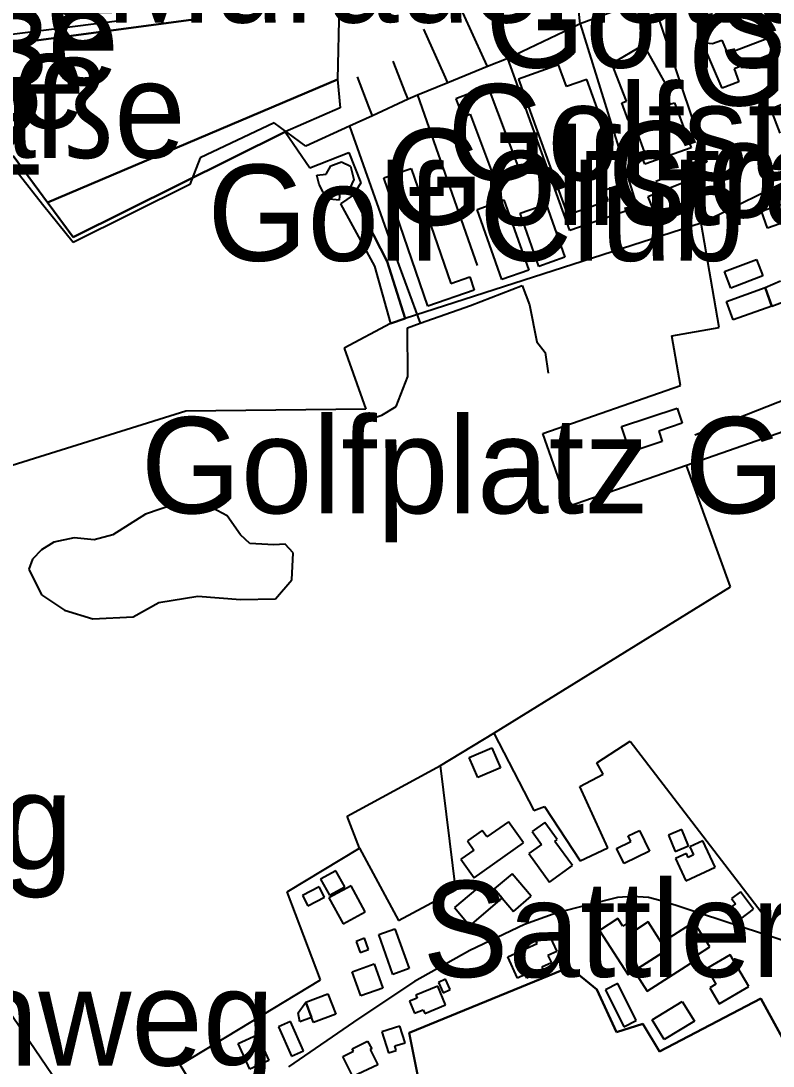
# Model space of a CAD drawing. Extents: x -3657 to 4700, y -7332 to 8131.
# Drawn here: x 2283.6 to 2622.9, y 1945.2 to 2417 of the extents above; entities that cross this region are included whole.
import ezdxf

# ---------------------------------------------------------------- set-up
doc = ezdxf.new("R2010")
doc.units = 0
for name, color, linetype in [('OSM_BUILDING_DETACHED', 9, 'CONTINUOUS'), ('OSM_BUILDING_GARAGE', 9, 'CONTINUOUS'), ('OSM_BUILDING_ROOF', 9, 'CONTINUOUS'), ('OSM_BUILDING_YES', 9, 'CONTINUOUS'), ('OSM_HIGHWAY_FOOTWAY', 8, 'CONTINUOUS'), ('OSM_HIGHWAY_RESIDENTIAL', 8, 'CONTINUOUS'), ('OSM_HIGHWAY_SERVICE', 8, 'CONTINUOUS'), ('OSM_HIGHWAY_UNCLASSIFIED', 8, 'CONTINUOUS'), ('OSM_LABELS', 8, 'CONTINUOUS'), ('OSM_LANDUSE_FARMLAND', 3, 'CONTINUOUS'), ('OSM_LANDUSE_GRASS', 3, 'CONTINUOUS'), ('OSM_LANDUSE_RESIDENTIAL', 3, 'CONTINUOUS'), ('OSM_LEISURE_GOLF_COURSE', 3, 'CONTINUOUS'), ('OSM_LEISURE_SWIMMING_POOL', 3, 'CONTINUOUS'), ('OSM_NATURAL_WATER', 4, 'CONTINUOUS')]:
    doc.layers.add(name, color=color, linetype=linetype)

msp = doc.modelspace()

# ---------------------------------------------------------------- linework, layer by layer
at = {"layer": 'OSM_BUILDING_DETACHED'}
for p, q in [((2412.065998, 1974.037306), (2422.069902, 1977.806814)), ((2422.069902, 1977.806814), (2425.543586, 1968.588754)), ((2414.690222, 1967.076503), (2412.065998, 1974.037306)), ((2425.543586, 1968.588754), (2415.539681, 1964.819246)), ((2415.539681, 1964.819246), (2414.690222, 1967.076503)), ((2381.561294, 1955.389917), (2390.13932, 1959.303978)), ((2390.13932, 1959.303978), (2395.42569, 1947.717467)), ((2386.847664, 1943.803405), (2381.561294, 1955.389917)), ((2395.42569, 1947.717467), (2386.847664, 1943.803405))]:
    msp.add_line(p, q, dxfattribs=at)
at = {"layer": 'OSM_BUILDING_GARAGE'}
for p, q in [((2475.085287, 1984.422912), (2471.869476, 1982.977378)), ((2471.869476, 1982.977378), (2473.993125, 1978.273833)), ((2477.208937, 1979.719367), (2475.085287, 1984.422912)), ((2473.993125, 1978.273833), (2477.208937, 1979.719367)), ((2454.538982, 1963.140203), (2446.416023, 1960.616078)), ((2456.844658, 1955.734621), (2454.538982, 1963.140203)), ((2446.416023, 1960.616078), (2449.358794, 1951.164509)), ((2452.195383, 1954.289087), (2456.844658, 1955.734621)), ((2452.832478, 1952.25422), (2452.195383, 1954.289087)), ((2449.358794, 1951.164509), (2452.832478, 1952.25422))]:
    msp.add_line(p, q, dxfattribs=at)
at = {"layer": 'OSM_BUILDING_ROOF'}
for p, q in [((2433.461763, 2338.267408), (2427.667235, 2334.442302)), ((2448.767206, 2308.333733), (2433.461763, 2338.267408)), ((2427.667235, 2334.442302), (2443.033354, 2306.198791)), ((2456.874996, 2282.681064), (2448.767206, 2308.333733)), ((2443.033354, 2306.198791), (2450.344774, 2280.434926)), ((2450.344774, 2280.434926), (2456.874996, 2282.681064))]:
    msp.add_line(p, q, dxfattribs=at)
at = {"layer": 'OSM_BUILDING_YES'}
for p, q in [((2550.103195, 2397.801171), (2564.346813, 2406.185269)), ((2564.346813, 2406.185269), (2575.526309, 2386.303616)), ((2591.089624, 2407.25274), (2595.465858, 2406.741243)), ((2599.842092, 2386.614962), (2591.089624, 2407.25274)), ((2595.465858, 2406.741243), (2599.73591, 2408.264614)), ((2599.73591, 2408.264614), (2602.291873, 2402.21561)), ((2602.291873, 2402.21561), (2619.986422, 2409.031859)), ((2619.986422, 2409.031859), (2622.724412, 2402.271207)), ((2622.724412, 2402.271207), (2605.242229, 2395.299285)), ((2526.113543, 2397.156241), (2508.085279, 2390.706935)), ((2529.647902, 2387.293251), (2526.113543, 2397.156241)), ((2556.72443, 2380.766108), (2550.103195, 2397.801171)), ((2605.242229, 2395.299285), (2607.373463, 2389.405954)), ((2508.085279, 2390.706935), (2530.057463, 2329.371813)), ((2538.847854, 2390.584621), (2529.647902, 2387.293251)), ((2555.639852, 2343.727078), (2538.847854, 2390.584621)), ((2607.373463, 2389.405954), (2599.842092, 2386.614962)), ((2494.40291, 2387.293251), (2479.817991, 2381.866938)), ((2507.789485, 2351.388409), (2494.40291, 2387.293251)), ((2575.526309, 2386.303616), (2574.009417, 2385.536371)), ((2574.009417, 2385.536371), (2576.246833, 2379.342813)), ((2479.817991, 2381.866938), (2482.889698, 2373.616275)), ((2554.585611, 2379.943266), (2556.72443, 2380.766108)), ((2557.528382, 2372.170741), (2554.585611, 2379.943266)), ((2576.246833, 2379.342813), (2578.385651, 2379.943266)), ((2578.385651, 2379.943266), (2585.917021, 2359.616833)), ((2621.806693, 2377.263468), (2633.304736, 2382.033731)), ((2482.889698, 2373.616275), (2486.24203, 2374.872777)), ((2486.24203, 2374.872777), (2496.556898, 2347.19636)), ((2626.091913, 2366.321888), (2621.806693, 2377.263468)), ((2559.454836, 2372.782313), (2557.528382, 2372.170741)), ((2564.854972, 2357.882193), (2559.454836, 2372.782313)), ((2585.917021, 2359.616833), (2565.059753, 2352.289088)), ((2563.224313, 2357.226143), (2564.854972, 2357.882193)), ((2565.059753, 2352.289088), (2563.224313, 2357.226143)), ((2421.212858, 2347.841291), (2423.359261, 2351.488484)), ((2423.359261, 2351.488484), (2428.145056, 2353.378798)), ((2428.145056, 2353.378798), (2432.293756, 2351.36617)), ((2432.293756, 2351.36617), (2433.810649, 2345.328285)), ((2447.250314, 2346.10665), (2459.643324, 2350.365416)), ((2459.643324, 2350.365416), (2477.451639, 2298.470743)), ((2496.556898, 2347.19636), (2507.789485, 2351.388409)), ((2417.056573, 2347.340914), (2421.212858, 2347.841291)), ((2418.065307, 2343.059909), (2417.056573, 2347.340914)), ((2433.810649, 2345.328285), (2431.922118, 2341.425343)), ((2467.114018, 2288.229691), (2447.250314, 2346.10665)), ((2419.953838, 2339.657344), (2418.065307, 2343.059909)), ((2431.922118, 2341.425343), (2427.38661, 2339.913092)), ((2546.834292, 2340.569143), (2555.639852, 2343.727078)), ((2548.48012, 2335.965673), (2546.834292, 2340.569143)), ((2582.321987, 2343.90499), (2566.356695, 2337.55576)), ((2586.49344, 2333.419309), (2582.321987, 2343.90499)), ((2422.980038, 2336.510528), (2419.953838, 2339.657344)), ((2427.136323, 2336.010151), (2422.980038, 2336.510528)), ((2427.38661, 2339.913092), (2427.136323, 2336.010151)), ((2489.381997, 2331.907058), (2501.448875, 2336.165823)), ((2501.448875, 2336.165823), (2512.635956, 2304.441911)), ((2530.057463, 2329.371813), (2548.48012, 2335.965673)), ((2566.356695, 2337.55576), (2570.535734, 2327.070078)), ((2617.642823, 2331.095335), (2631.370698, 2335.910075)), ((2500.569078, 2300.183145), (2489.381997, 2331.907058)), ((2508.805803, 2330.183536), (2520.538964, 2334.253271)), ((2520.538964, 2334.253271), (2528.874287, 2310.257406)), ((2570.535734, 2327.070078), (2586.49344, 2333.419309)), ((2620.350476, 2323.400646), (2617.642823, 2331.095335)), ((2517.14871, 2306.187671), (2508.805803, 2330.183536)), ((2634.070767, 2328.215386), (2620.350476, 2323.400646)), ((2528.874287, 2310.257406), (2517.14871, 2306.187671)), ((2600.934255, 2303.819219), (2615.367485, 2309.27889)), ((2615.367485, 2309.27889), (2618.18132, 2301.83995)), ((2512.635956, 2304.441911), (2500.569078, 2300.183145)), ((2603.74809, 2296.380279), (2600.934255, 2303.819219)), ((2477.451639, 2298.470743), (2485.999327, 2301.406289)), ((2485.999327, 2301.406289), (2488.054716, 2295.412883)), ((2618.18132, 2301.83995), (2603.74809, 2296.380279)), ((2619.220391, 2296.58043), (2626.220849, 2299.660529)), ((2488.054716, 2295.412883), (2467.114018, 2288.229691)), ((2601.806468, 2290.364633), (2619.220391, 2296.58043)), ((2619.220391, 2296.58043), (2622.223838, 2288.196332)), ((2622.360358, 2288.051779), (2619.220391, 2296.58043)), ((2604.80233, 2281.980536), (2601.806468, 2290.364633)), ((2633.608114, 2292.266066), (2622.360358, 2288.051779)), ((2622.223838, 2288.196332), (2604.80233, 2281.980536)), ((2554.509767, 2233.933208), (2579.561243, 2242.194991)), ((2579.561243, 2242.194991), (2581.828997, 2235.323144)), ((2558.324751, 2222.368935), (2554.509767, 2233.933208)), ((2581.828997, 2235.323144), (2571.286595, 2231.842743)), ((2571.286595, 2231.842743), (2572.833825, 2227.161437)), ((2572.833825, 2227.161437), (2558.324751, 2222.368935)), ((2485.771793, 2084.464987), (2495.957725, 2088.823829)), ((2495.957725, 2088.823829), (2499.833385, 2079.783681)), ((2489.647453, 2075.42484), (2485.771793, 2084.464987)), ((2499.833385, 2079.783681), (2489.647453, 2075.42484)), ((2503.489095, 2055.509829), (2493.720309, 2048.604624)), ((2510.239266, 2045.958184), (2503.489095, 2055.509829)), ((2519.886701, 2055.198483), (2514.175601, 2051.062031)), ((2525.52954, 2047.425957), (2519.886701, 2055.198483)), ((2491.642167, 2051.551289), (2484.945087, 2046.825505)), ((2493.720309, 2048.604624), (2491.642167, 2051.551289)), ((2514.175601, 2051.062031), (2518.384977, 2045.268776)), ((2557.444953, 2049.071642), (2562.587218, 2051.573528)), ((2558.688805, 2046.525278), (2557.444953, 2049.071642)), ((2562.587218, 2051.573528), (2567.168233, 2042.177557)), ((2581.730399, 2051.929352), (2575.624907, 2049.405227)), ((2575.624907, 2049.405227), (2578.643523, 2042.088601)), ((2584.749014, 2044.612726), (2581.730399, 2051.929352)), ((2484.945087, 2046.825505), (2487.895443, 2042.655695)), ((2487.948534, 2030.212983), (2510.239266, 2045.958184)), ((2518.384977, 2045.268776), (2512.666293, 2041.121205)), ((2524.399455, 2046.603115), (2525.52954, 2047.425957)), ((2532.317633, 2035.694893), (2524.399455, 2046.603115)), ((2552.295104, 2043.411821), (2558.688805, 2046.525278)), ((2555.632267, 2036.562213), (2552.295104, 2043.411821)), ((2578.643523, 2042.088601), (2584.749014, 2044.612726)), ((2591.1503, 2046.881102), (2585.257173, 2044.156827)), ((2585.257173, 2044.156827), (2586.948508, 2040.487394)), ((2596.664203, 2034.972126), (2591.1503, 2046.881102)), ((2487.895443, 2042.655695), (2482.070576, 2038.541483)), ((2482.070576, 2038.541483), (2487.948534, 2030.212983)), ((2512.666293, 2041.121205), (2522.025519, 2028.222594)), ((2567.168233, 2042.177557), (2555.632267, 2036.562213)), ((2583.778203, 2041.210161), (2578.817965, 2038.919546)), ((2578.817965, 2038.919546), (2583.474825, 2028.867524)), ((2584.612494, 2039.408803), (2583.778203, 2041.210161)), ((2586.948508, 2040.487394), (2584.612494, 2039.408803)), ((2522.025519, 2028.222594), (2532.317633, 2035.694893)), ((2583.474825, 2028.867524), (2596.664203, 2034.972126)), ((2425.558755, 2033.370919), (2418.740324, 2029.556933)), ((2418.740324, 2029.556933), (2422.81318, 2022.284784)), ((2429.624026, 2026.09877), (2425.558755, 2033.370919)), ((2505.097001, 2031.992102), (2497.072641, 2025.186972)), ((2513.712949, 2021.851124), (2505.097001, 2031.992102)), ((2432.475783, 2026.54355), (2422.494632, 2021.106118)), ((2422.81318, 2022.284784), (2429.624026, 2026.09877)), ((2438.877069, 2014.812485), (2432.475783, 2026.54355)), ((2492.317184, 2027.933487), (2479.082299, 2016.736158)), ((2495.661931, 2023.986067), (2492.317184, 2027.933487)), ((2497.072641, 2025.186972), (2495.661931, 2023.986067)), ((2497.072641, 2025.186972), (2500.690429, 2020.917087)), ((2500.690429, 2020.917087), (2497.072641, 2025.186972)), ((2422.494632, 2021.106118), (2428.903502, 2009.375053)), ((2486.044834, 2008.518853), (2500.690429, 2020.917087)), ((2500.690429, 2020.917087), (2505.688589, 2015.034875)), ((2505.688589, 2015.034875), (2513.712949, 2021.851124)), ((2608.109155, 2023.852633), (2604.150066, 2020.894848)), ((2604.150066, 2020.894848), (2605.955168, 2018.481918)), ((2613.987113, 2015.991152), (2608.109155, 2023.852633)), ((2428.903502, 2009.375053), (2438.877069, 2014.812485)), ((2479.082299, 2016.736158), (2486.044834, 2008.518853)), ((2605.955168, 2018.481918), (2604.203158, 2017.169818)), ((2604.203158, 2017.169818), (2608.276013, 2011.721266)), ((2608.276013, 2011.721266), (2613.987113, 2015.991152)), ((2552.871523, 2011.743505), (2544.627214, 2006.428388)), ((2555.02551, 2008.396538), (2552.871523, 2011.743505)), ((2557.338771, 2009.88655), (2555.02551, 2008.396538)), ((2559.856812, 2005.983608), (2557.338771, 2009.88655)), ((2566.485631, 2010.253493), (2559.856812, 2005.983608)), ((2572.568369, 2000.835283), (2566.485631, 2010.253493)), ((2587.031937, 2010.220135), (2572.568369, 2000.835283)), ((2594.275098, 1998.967208), (2587.031937, 2010.220135)), ((2445.005314, 2004.63815), (2452.278812, 2007.206752)), ((2452.278812, 2007.206752), (2458.657344, 1989.159816)), ((2515.53322, 2002.625521), (2521.464269, 2005.338678)), ((2521.464269, 2005.338678), (2525.302006, 1996.932341)), ((2544.627214, 2006.428388), (2557.543551, 1986.413301)), ((2438.581275, 2002.87015), (2434.720784, 2001.491333)), ((2434.720784, 2001.491333), (2436.53347, 1996.454203)), ((2440.393961, 1997.84414), (2438.581275, 2002.87015)), ((2451.376261, 1986.591213), (2445.005314, 2004.63815)), ((2503.269146, 1994.452694), (2516.504031, 2000.501698)), ((2516.504031, 2000.501698), (2515.53322, 2002.625521)), ((2574.722356, 1997.488316), (2572.568369, 2000.835283)), ((2572.568369, 2000.835283), (2574.722356, 1997.488316)), ((2436.53347, 1996.454203), (2440.393961, 1997.84414)), ((2525.302006, 1996.932341), (2521.320164, 1995.119864)), ((2560.228451, 1988.147942), (2574.722356, 1997.488316)), ((2574.722356, 1997.488316), (2560.228451, 1988.147942)), ((2588.715688, 1995.386732), (2594.275098, 1998.967208)), ((2433.029449, 1987.74764), (2442.851327, 1991.294758)), ((2442.851327, 1991.294758), (2446.780078, 1980.419895)), ((2507.630211, 1984.91217), (2503.269146, 1994.452694)), ((2522.867394, 1991.728419), (2518.574589, 1989.771388)), ((2521.320164, 1995.119864), (2522.867394, 1991.728419)), ((2566.098824, 1979.018839), (2589.542394, 1994.096871)), ((2589.542394, 1994.096871), (2588.715688, 1995.386732)), ((2603.497803, 1995.375612), (2592.955401, 1989.182055)), ((2611.871048, 1981.131542), (2603.497803, 1995.375612)), ((2436.950616, 1976.872776), (2433.029449, 1987.74764)), ((2458.657344, 1989.159816), (2451.376261, 1986.591213)), ((2511.020465, 1986.457779), (2507.630211, 1984.91217)), ((2511.748574, 1984.867692), (2511.020465, 1986.457779)), ((2519.249606, 1988.292495), (2511.748574, 1984.867692)), ((2518.574589, 1989.771388), (2519.249606, 1988.292495)), ((2557.543551, 1986.413301), (2560.228451, 1988.147942)), ((2560.228451, 1988.147942), (2566.098824, 1979.018839)), ((2592.955401, 1989.182055), (2597.081348, 1982.154535)), ((2552.826016, 1982.388045), (2547.266606, 1979.608172)), ((2561.138586, 1965.742164), (2552.826016, 1982.388045)), ((2597.081348, 1982.154535), (2594.297851, 1980.51997)), ((2446.780078, 1980.419895), (2436.950616, 1976.872776)), ((2471.679864, 1981.209379), (2461.729051, 1977.139644)), ((2461.729051, 1977.139644), (2462.259963, 1975.827544)), ((2475.130794, 1972.769684), (2471.679864, 1981.209379)), ((2547.266606, 1979.608172), (2555.58676, 1962.973411)), ((2594.297851, 1980.51997), (2598.54515, 1973.303419)), ((2598.54515, 1973.303419), (2611.871048, 1981.131542)), ((2408.577146, 1969.244804), (2412.065998, 1974.037306)), ((2412.065998, 1974.037306), (2414.690222, 1967.076503)), ((2462.259963, 1975.827544), (2458.846956, 1974.426488)), ((2458.846956, 1974.426488), (2461.061618, 1969.022415)), ((2465.68814, 1968.91122), (2475.130794, 1972.769684)), ((2568.328655, 1966.042391), (2581.897257, 1974.326413)), ((2581.897257, 1974.326413), (2587.335316, 1965.430818)), ((2409.312838, 1965.197309), (2408.577146, 1969.244804)), ((2461.061618, 1969.022415), (2464.982785, 1970.623622)), ((2464.982785, 1970.623622), (2465.68814, 1968.91122)), ((2405.118631, 1965.341863), (2399.695741, 1962.906694)), ((2399.695741, 1962.906694), (2405.641959, 1949.663378)), ((2411.026927, 1952.065188), (2405.118631, 1965.341863)), ((2414.690222, 1967.076503), (2409.312838, 1965.197309)), ((2555.58676, 1962.973411), (2561.138586, 1965.742164)), ((2573.766714, 1957.135677), (2568.328655, 1966.042391)), ((2587.335316, 1965.430818), (2573.766714, 1957.135677)), ((2432.999111, 1953.043704), (2439.946478, 1956.390671)), ((2439.946478, 1956.390671), (2441.827424, 1952.965867)), ((2405.641959, 1949.663378), (2411.026927, 1952.065188)), ((2428.827658, 1949.574422), (2433.522439, 1951.987352)), ((2433.23423, 1940.445318), (2428.827658, 1949.574422)), ((2433.522439, 1951.987352), (2432.999111, 1953.043704)), ((2441.827424, 1952.965867), (2441.129654, 1952.68788)), ((2441.129654, 1952.68788), (2444.497155, 1945.804914)), ((2444.497155, 1945.804914), (2433.23423, 1940.445318))]:
    msp.add_line(p, q, dxfattribs=at)
at = {"layer": 'OSM_HIGHWAY_FOOTWAY'}
for p, q in [((2397.807211, 2370.925357), (2364.382489, 2355.124558)), ((2412.134258, 2360.384078), (2397.807211, 2370.925357)), ((2293.369177, 2334.153195), (2269.447786, 2364.142467)), ((2364.382489, 2355.124558), (2359.809059, 2343.082148)), ((2359.809059, 2343.082148), (2307.074299, 2316.973579)), ((2307.074299, 2316.973579), (2293.369177, 2334.153195)), ((2486.325459, 2288.474319), (2509.6856, 2297.481108)), ((2509.6856, 2297.481108), (2512.969672, 2288.841263)), ((2463.701011, 2280.56836), (2486.325459, 2288.474319)), ((2512.969672, 2288.841263), (2516.238575, 2272.050829)), ((2457.951989, 2278.400059), (2463.701011, 2280.56836)), ((2458.058172, 2256.439061), (2457.951989, 2278.400059)), ((2516.238575, 2272.050829), (2519.985299, 2267.313925)), ((2519.985299, 2267.313925), (2521.396008, 2257.962431)), ((2452.809724, 2242.86216), (2458.058172, 2256.439061)), ((2446.302256, 2238.93698), (2452.809724, 2242.86216)), ((2435.20619, 2235.356503), (2446.302256, 2238.93698))]:
    msp.add_line(p, q, dxfattribs=at)
at = {"layer": 'OSM_HIGHWAY_RESIDENTIAL'}
msp.add_line((2712.349992, 2279.122826), (2587.487005, 2229.996907), dxfattribs=at)
at = {"layer": 'OSM_HIGHWAY_SERVICE'}
for p, q in [((2567.972186, 2427.64589), (2592.947817, 2353.200886)), ((2492.195832, 2400.325296), (2482.866945, 2420.84076)), ((2474.516453, 2392.808519), (2465.362008, 2413.246147)), ((2535.889914, 2415.58124), (2561.593654, 2332.841095)), ((2457.041854, 2384.557855), (2451.497613, 2398.790806)), ((2494.016103, 2396.322279), (2492.195832, 2400.325296)), ((2531.119288, 2322.310936), (2503.200886, 2400.069548)), ((2476.207788, 2389.039011), (2474.516453, 2392.808519)), ((2440.667002, 2377.88616), (2435.388217, 2391.796645)), ((2458.209861, 2381.577831), (2457.041854, 2384.557855)), ((2462.457159, 2383.423667), (2489.306152, 2306.621331)), ((2442.229401, 2374.183369), (2440.667002, 2377.88616)), ((2431.800766, 2369.424226), (2451.869251, 2312.436826)), ((2592.947817, 2353.200886), (2569.974484, 2344.483204)), ((2561.593654, 2332.841095), (2531.119288, 2322.310936)), ((2451.869251, 2312.436826), (2463.701011, 2280.56836))]:
    msp.add_line(p, q, dxfattribs=at)
at = {"layer": 'OSM_HIGHWAY_UNCLASSIFIED'}
for p, q in [((2535.889914, 2415.58124), (2532.954728, 2441.43406)), ((2567.972186, 2427.64589), (2535.889914, 2415.58124)), ((2329.334693, 2417.226925), (2234.794382, 2405.095558)), ((2528.48748, 2412.06748), (2503.200886, 2400.069548)), ((2535.889914, 2415.58124), (2528.48748, 2412.06748)), ((2503.200886, 2400.069548), (2494.016103, 2396.322279)), ((2494.016103, 2396.322279), (2476.207788, 2389.039011)), ((2476.207788, 2389.039011), (2462.457159, 2383.423667)), ((2462.457159, 2383.423667), (2458.209861, 2381.577831)), ((2458.209861, 2381.577831), (2442.229401, 2374.183369)), ((2442.229401, 2374.183369), (2431.800766, 2369.424226)), ((2431.800766, 2369.424226), (2412.134258, 2360.384078)), ((2552.704665, 2021.217313), (2525.279253, 2014.323228)), ((2559.363822, 2021.795527), (2552.704665, 2021.217313)), ((2566.667658, 2021.328508), (2559.363822, 2021.795527)), ((2574.092846, 2019.293641), (2566.667658, 2021.328508)), ((2661.321736, 1990.738784), (2574.092846, 2019.293641)), ((2525.279253, 2014.323228), (2510.724671, 2009.130425)), ((2510.724671, 2009.130425), (2486.082756, 1997.332643)), ((2486.082756, 1997.332643), (2461.099541, 1983.344321)), ((2461.099541, 1983.344321), (2436.032896, 1966.676202)), ((2436.032896, 1966.676202), (2404.200911, 1944.80416))]:
    msp.add_line(p, q, dxfattribs=at)
at = {"layer": 'OSM_LANDUSE_FARMLAND'}
for p, q in [((2427.151492, 2423.92086), (2426.377876, 2390.451187)), ((2254.840114, 2403.349798), (2361.485225, 2417.682824)), ((2426.377876, 2390.451187), (2295.545918, 2335.031635)), ((2295.545918, 2335.031635), (2280.09637, 2356.014118)), ((2458.642175, 1960.13794), (2530.960014, 1989.760268)), ((2530.960014, 1989.760268), (2543.284764, 1979.719367)), ((2543.284764, 1979.719367), (2552.150999, 1960.482644)), ((2571.597558, 1951.753843), (2617.369783, 1975.660752)), ((2617.369783, 1975.660752), (2647.874486, 1919.384999)), ((2552.150999, 1960.482644), (2564.03585, 1964.30775)), ((2564.03585, 1964.30775), (2571.597558, 1951.753843)), ((2467.857296, 1915.293026), (2458.642175, 1960.13794))]:
    msp.add_line(p, q, dxfattribs=at)
at = {"layer": 'OSM_LANDUSE_GRASS'}
for p, q in [((2361.485225, 2417.682824), (2254.840114, 2403.349798)), ((2295.545918, 2335.031635), (2426.377876, 2390.451187)), ((2426.377876, 2390.451187), (2427.553468, 2377.730487)), ((2427.553468, 2377.730487), (2402.721941, 2366.844504)), ((2307.074299, 2319.35315), (2402.721941, 2366.844504)), ((2402.721941, 2366.844504), (2307.074299, 2319.35315)), ((2402.721941, 2366.844504), (2413.878684, 2350.643403)), ((2280.09637, 2356.014118), (2307.074299, 2319.35315)), ((2413.878684, 2350.643403), (2431.436712, 2357.615325)), ((2431.436712, 2357.615325), (2436.836849, 2343.893871)), ((2436.836849, 2343.893871), (2433.461763, 2338.267408)), ((2433.461763, 2338.267408), (2448.767206, 2308.333733)), ((2307.074299, 2319.35315), (2295.545918, 2335.031635)), ((2448.767206, 2308.333733), (2456.874996, 2282.681064)), ((2450.344774, 2280.434926), (2429.411661, 2269.182)), ((2456.874996, 2282.681064), (2450.344774, 2280.434926)), ((2429.411661, 2269.182), (2439.180447, 2241.705733)), ((2439.180447, 2241.705733), (2357.935697, 2240.871771)), ((2357.935697, 2240.871771), (2261.02145, 2210.43772))]:
    msp.add_line(p, q, dxfattribs=at)
at = {"layer": 'OSM_LANDUSE_RESIDENTIAL'}
for p, q in [((2590.361516, 2325.702381), (2668.602819, 2364.29814)), ((2598.507227, 2278.555732), (2590.361516, 2325.702381)), ((2577.255566, 2274.886299), (2598.507227, 2278.555732)), ((2581.131226, 2252.458283), (2577.255566, 2274.886299)), ((2519.059994, 2230.719674), (2581.131226, 2252.458283)), ((2650.218085, 2239.604149), (2583.785788, 2216.331051)), ((2530.626298, 2197.71702), (2519.059994, 2230.719674)), ((2583.785788, 2216.331051), (2530.626298, 2197.71702)), ((2472.900963, 2080.828913), (2496.845107, 2095.462166)), ((2496.845107, 2095.462166), (2514.888541, 2060.52472)), ((2543.390946, 2082.085416), (2558.40818, 2091.848331)), ((2558.40818, 2091.848331), (2620.911726, 2010.275732)), ((2479.69664, 2024.742192), (2472.900963, 2080.828913)), ((2546.136521, 2077.003808), (2543.390946, 2082.085416)), ((2535.66238, 2071.410703), (2546.136521, 2077.003808)), ((2548.27534, 2043.756525), (2535.66238, 2071.410703)), ((2514.888541, 2060.52472), (2519.795687, 2062.359436)), ((2519.795687, 2062.359436), (2535.867161, 2037.852074)), ((2403.609323, 2023.897111), (2436.321105, 2043.545254)), ((2436.321105, 2043.545254), (2453.894302, 2010.876185)), ((2535.867161, 2037.852074), (2548.27534, 2043.756525)), ((2453.894302, 2010.876185), (2479.69664, 2024.742192)), ((2620.911726, 2010.275732), (2637.392761, 2024.063903)), ((2418.664479, 1984.067088), (2403.609323, 2023.897111)), ((2530.960014, 1989.760268), (2458.642175, 1960.13794)), ((2543.284764, 1979.719367), (2530.960014, 1989.760268)), ((2355.42524, 1945.727077), (2418.664479, 1984.067088)), ((2552.150999, 1960.482644), (2543.284764, 1979.719367)), ((2617.369783, 1975.660752), (2571.597558, 1951.753843)), ((2647.874486, 1919.384999), (2617.369783, 1975.660752)), ((2564.03585, 1964.30775), (2552.150999, 1960.482644)), ((2571.597558, 1951.753843), (2564.03585, 1964.30775)), ((2458.642175, 1960.13794), (2467.857296, 1915.293026)), ((2367.067389, 1926.534833), (2355.42524, 1945.727077))]:
    msp.add_line(p, q, dxfattribs=at)
at = {"layer": 'OSM_LEISURE_GOLF_COURSE'}
for p, q in [((2590.361516, 2325.702381), (2456.874996, 2282.681064)), ((2598.507227, 2278.555732), (2590.361516, 2325.702381)), ((2450.344774, 2280.434926), (2429.411661, 2269.182)), ((2456.874996, 2282.681064), (2450.344774, 2280.434926)), ((2577.255566, 2274.886299), (2598.507227, 2278.555732)), ((2581.131226, 2252.458283), (2577.255566, 2274.886299)), ((2429.411661, 2269.182), (2439.180447, 2241.705733)), ((2519.059994, 2230.719674), (2581.131226, 2252.458283)), ((2439.180447, 2241.705733), (2357.935697, 2240.871771)), ((2357.935697, 2240.871771), (2261.02145, 2210.43772)), ((2530.626298, 2197.71702), (2519.059994, 2230.719674)), ((2583.785788, 2216.331051), (2530.626298, 2197.71702)), ((2603.626739, 2161.467474), (2583.785788, 2216.331051)), ((2496.845107, 2095.462166), (2603.626739, 2161.467474)), ((2472.900963, 2080.828913), (2496.845107, 2095.462166)), ((2430.792033, 2058.033953), (2472.900963, 2080.828913)), ((2436.321105, 2043.545254), (2430.792033, 2058.033953)), ((2228.362759, 2042.97816), (2324.510976, 1902.016352)), ((2403.609323, 2023.897111), (2436.321105, 2043.545254)), ((2418.664479, 1984.067088), (2403.609323, 2023.897111)), ((2355.42524, 1945.727077), (2418.664479, 1984.067088)), ((2367.067389, 1926.534833), (2355.42524, 1945.727077))]:
    msp.add_line(p, q, dxfattribs=at)
at = {"layer": 'OSM_LEISURE_SWIMMING_POOL'}
for p, q in [((2418.095645, 2026.154368), (2410.587028, 2022.251426)), ((2420.545426, 2021.439703), (2418.095645, 2026.154368)), ((2410.587028, 2022.251426), (2413.036809, 2017.536761)), ((2413.036809, 2017.536761), (2420.545426, 2021.439703))]:
    msp.add_line(p, q, dxfattribs=at)
at = {"layer": 'OSM_NATURAL_WATER'}
for p, q in [((2352.565898, 2198.628819), (2339.816419, 2194.381172)), ((2365.034753, 2197.205524), (2352.565898, 2198.628819)), ((2339.816419, 2194.381172), (2325.07981, 2185.029679)), ((2369.850886, 2197.205524), (2365.034753, 2197.205524)), ((2376.654148, 2193.524972), (2369.850886, 2197.205524)), ((2382.60795, 2185.029679), (2376.654148, 2193.524972)), ((2325.07981, 2185.029679), (2316.585214, 2182.761303)), ((2386.855248, 2181.06002), (2382.60795, 2185.029679)), ((2298.450767, 2181.627114), (2292.77759, 2178.235669)), ((2307.514198, 2183.617504), (2298.450767, 2181.627114)), ((2316.585214, 2182.761303), (2307.514198, 2183.617504)), ((2397.625183, 2180.504046), (2386.855248, 2181.06002)), ((2402.721941, 2180.782033), (2397.625183, 2180.504046)), ((2406.40799, 2176.812374), (2402.721941, 2180.782033)), ((2292.77759, 2178.235669), (2288.810916, 2173.988023)), ((2405.839155, 2164.63653), (2406.40799, 2176.812374)), ((2288.810916, 2173.988023), (2287.111997, 2169.45127)), ((2287.111997, 2169.45127), (2292.77759, 2157.84252)), ((2398.474643, 2156.141237), (2405.839155, 2164.63653)), ((2292.77759, 2157.84252), (2303.2669, 2151.03739)), ((2345.770221, 2154.439955), (2363.335834, 2157.275425)), ((2363.335834, 2157.275425), (2382.60795, 2155.85213)), ((2382.60795, 2155.85213), (2398.474643, 2156.141237)), ((2334.150826, 2147.923932), (2345.770221, 2154.439955)), ((2303.2669, 2151.03739), (2316.016379, 2147.078851)), ((2316.016379, 2147.078851), (2334.150826, 2147.923932))]:
    msp.add_line(p, q, dxfattribs=at)

# ---------------------------------------------------------------- texts
at = {"layer": 'OSM_LABELS'}
for s, p in [('Eichbachgasse', (1931.696553, 2419.117239)), ('Murauenstraße', (2321.69218, 2416.246241)), ('Eichbachgasse', (1933.433394, 2404.867609)), ('Golfstraße', (2492.9498, 2395.886181)), ('Eichbachgasse', (1934.032567, 2388.021577)), ('Golfstraße', (2584.367752, 2378.775534)), ('Eichbachgasse', (1918.723065, 2368.557939)), ('Murauenstraße', (1964.215629, 2355.125548)), ('Baustelle für Autobahnbrücke A2', (1445.628096, 2347.560871)), ('Golfstraße', (2475.881656, 2345.022499)), ('Golfstraße', (2548.257236, 2328.232809)), ('Golfstraße', (2447.480759, 2324.898592)), ('Golf Club Liebenau - Driving Range', (2367.673724, 2308.683997)), ('Golfplatz Grazer Murauen (GC Liebenau)', (2337.644735, 2194.701642)), ('Rehweg', (2094.011789, 2034.02912)), ('Sattlerstraße', (2464.728091, 1985.375978)), ('Rehweg', (2184.9105, 1945.401394))]:
    msp.add_text(s, height=43.418293, dxfattribs=at).set_placement(p)

doc.saveas('drawing.dxf')
